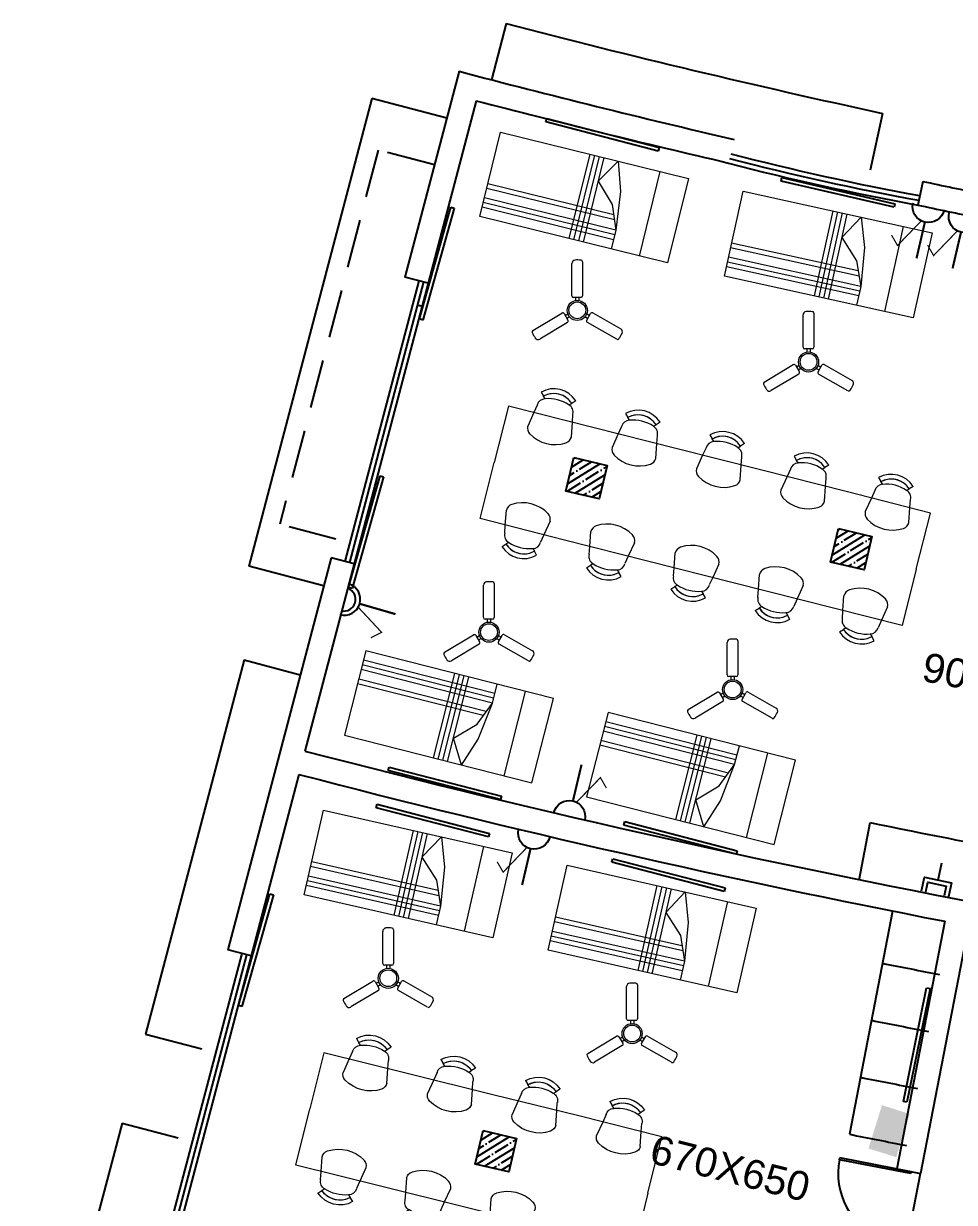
# Model space of a CAD drawing. Header units: inches. Extents: x -221585 to 401252, y -284294 to 332380.
# Drawn here: x 102302 to 103264, y 232609 to 233827 of the extents above; entities that cross this region are included whole.
import ezdxf
from ezdxf.enums import TextEntityAlignment as Align

# ---------------------------------------------------------------- set-up
doc = ezdxf.new("R2010")
doc.units = ezdxf.units.IN
doc.header["$MEASUREMENT"] = 0
doc.linetypes.add('HIDDEN', pattern=[0.375, 0.25, -0.125])
for name, color, linetype in [('A-TEXT', 3, 'Continuous'), ('A_dimension_100', 233, 'Continuous'), ('E-LIGHT', 7, 'Continuous'), ('Power', 7, 'Continuous'), ('UPS', 7, 'Continuous')]:
    doc.layers.add(name, color=color, linetype=linetype)
doc.layers.add('ceilingfan', color=1, linetype='Continuous', lineweight=15)
doc.layers.add('FURN', color=56, linetype='Continuous', lineweight=0)
doc.styles.get("Standard").update_dxf_attribs({"font": 'arial.ttf'})

# ---------------------------------------------------------------- blocks, each defined once
blk = doc.blocks.new('d2')
at = {"color": 1, "ltscale": 8}
for p, q in [((-332.772, -186.458, 9945.752), (-332.753, -186.454, 9945.752)), ((-332.628, -187.194, 9945.752), (-332.772, -186.458, 9945.752)), ((-332.609, -187.19, 9945.752), (-332.753, -186.454, 9945.752)), ((-332.753, -186.454, 9945.752), (-332.753, -186.454, 9945.732)), ((-332.753, -186.454, 9945.732), (-332.753, -186.454, 9945.732)), ((-334.226, -186.743, 9945.752), (-334.206, -186.739, 9945.752)), ((-334.082, -187.479, 9945.752), (-334.226, -186.743, 9945.752)), ((-334.062, -187.475, 9945.752), (-334.206, -186.739, 9945.752)), ((-332.628, -187.194, 9945.752), (-332.609, -187.19, 9945.752)), ((-334.063, -187.577, 9945.752), (-332.589, -187.288, 9945.752)), ((-334.082, -187.479, 9945.752), (-334.062, -187.475, 9945.752))]:
    blk.add_line(p, q, dxfattribs=at)
for centre, start, end in [((-332.628, -187.194, 9945.752), 101.092, 178.0402), ((-334.062, -187.475, 9945.752), 24.1438, 101.092)]:
    blk.add_arc(centre, 0.75, start, end, dxfattribs=at)
blk = doc.blocks.new('A$C25933C84')
at = {"color": 8, "linetype": 'Continuous'}
for p, q in [((0, 0.9), (2, 0.9)), ((0, 0), (0, 0.9)), ((0.3, 0.9), (0.3, 0)), ((0.6, 0.7), (0.6, 0.9)), ((2, 0.9), (2, 0)), ((0.65, 0.3), (0.6, 0.7)), ((0.7, 0.45), (0.6, 0.7)), ((0.9, 0.25), (0.7, 0.45)), ((0.75, 0), (0.65, 0.3)), ((0.75, 0), (0.9, 0.25)), ((2, 0), (0, 0))]:
    blk.add_line(p, q, dxfattribs=at)
at = {"color": 8}
for p, q in [((0.9, 0), (0.9, 0.9)), ((0.95, 0), (0.95, 0.9)), ((1, 0), (1, 0.9)), ((1.05, 0), (1.05, 0.9)), ((0.6, 0.8), (2, 0.8)), ((0.6, 0.75), (2, 0.75)), ((0.6, 0.7), (2, 0.7)), ((0.64, 0.6), (2, 0.6)), ((0.66, 0.55), (2, 0.55))]:
    blk.add_line(p, q, dxfattribs=at)
blk = doc.blocks.new('FREGTET')
at = {"layer": 'FURN', "color": 8}
for p, q in [((-154.66, 109.191, -2766.571), (-154.635, 109.149, -2766.571)), ((-154.66, 109.191, -2766.571), (-154.635, 109.149, -2766.571)), ((-154.698, 109.057, -2766.571), (-154.732, 108.979, -2766.571)), ((-154.698, 109.057, -2766.571), (-154.732, 108.979, -2766.571)), ((-154.617, 109.122, -2766.571), (-154.635, 109.149, -2766.571)), ((-154.617, 109.122, -2766.571), (-154.635, 109.149, -2766.571)), ((-154.369, 109.063, -2766.571), (-154.341, 109.079, -2766.571)), ((-154.369, 109.063, -2766.571), (-154.341, 109.079, -2766.571)), ((-154.3, 109.105, -2766.571), (-154.341, 109.079, -2766.571)), ((-154.3, 109.105, -2766.571), (-154.341, 109.079, -2766.571)), ((-154.994, 109.041, -2766.571), (-155.133, 108.458, -2766.571)), ((-154.118, 108.833, -2766.571), (-154.994, 109.041, -2766.571)), ((-154.732, 108.979, -2766.571), (-154.793, 108.838, -2766.571)), ((-154.331, 108.884, -2766.571), (-154.327, 108.968, -2766.571)), ((-154.331, 108.884, -2766.571), (-154.327, 108.968, -2766.571)), ((-153.784, 108.982, -2766.571), (-153.76, 108.941, -2766.571)), ((-153.784, 108.982, -2766.571), (-153.76, 108.941, -2766.571)), ((-153.742, 108.914, -2766.571), (-153.76, 108.941, -2766.571)), ((-153.742, 108.914, -2766.571), (-153.76, 108.941, -2766.571)), ((-154.34, 108.731, -2766.571), (-154.331, 108.884, -2766.571)), ((-153.243, 108.625, -2766.571), (-154.118, 108.833, -2766.571)), ((-153.822, 108.848, -2766.571), (-153.856, 108.771, -2766.571)), ((-153.822, 108.848, -2766.571), (-153.856, 108.771, -2766.571)), ((-153.493, 108.854, -2766.571), (-153.465, 108.871, -2766.571)), ((-153.493, 108.854, -2766.571), (-153.465, 108.871, -2766.571)), ((-153.425, 108.897, -2766.571), (-153.465, 108.871, -2766.571)), ((-153.425, 108.897, -2766.571), (-153.465, 108.871, -2766.571)), ((-153.856, 108.771, -2766.571), (-153.917, 108.63, -2766.571)), ((-153.456, 108.676, -2766.571), (-153.451, 108.76, -2766.571)), ((-153.456, 108.676, -2766.571), (-153.451, 108.76, -2766.571)), ((-152.908, 108.774, -2766.571), (-152.884, 108.732, -2766.571)), ((-152.908, 108.774, -2766.571), (-152.884, 108.732, -2766.571)), ((-152.866, 108.705, -2766.571), (-152.884, 108.732, -2766.571)), ((-152.866, 108.705, -2766.571), (-152.884, 108.732, -2766.571)), ((-152.549, 108.689, -2766.571), (-152.59, 108.663, -2766.571)), ((-152.549, 108.689, -2766.571), (-152.59, 108.663, -2766.571)), ((-153.464, 108.523, -2766.571), (-153.456, 108.676, -2766.571)), ((-152.367, 108.417, -2766.571), (-153.243, 108.625, -2766.571)), ((-152.946, 108.64, -2766.571), (-152.98, 108.563, -2766.571)), ((-152.946, 108.64, -2766.571), (-152.98, 108.563, -2766.571)), ((-152.618, 108.646, -2766.571), (-152.59, 108.663, -2766.571)), ((-152.618, 108.646, -2766.571), (-152.59, 108.663, -2766.571)), ((-152.033, 108.566, -2766.571), (-152.008, 108.524, -2766.571)), ((-152.033, 108.566, -2766.571), (-152.008, 108.524, -2766.571)), ((-155.271, 107.874, -2766.571), (-155.133, 108.458, -2766.571)), ((-152.98, 108.563, -2766.571), (-153.042, 108.422, -2766.571)), ((-152.589, 108.314, -2766.571), (-152.58, 108.468, -2766.571)), ((-152.58, 108.468, -2766.571), (-152.576, 108.552, -2766.571)), ((-152.58, 108.468, -2766.571), (-152.576, 108.552, -2766.571)), ((-151.991, 108.497, -2766.571), (-152.008, 108.524, -2766.571)), ((-151.991, 108.497, -2766.571), (-152.008, 108.524, -2766.571)), ((-151.742, 108.438, -2766.571), (-151.714, 108.454, -2766.571)), ((-151.742, 108.438, -2766.571), (-151.714, 108.454, -2766.571)), ((-151.674, 108.481, -2766.571), (-151.714, 108.454, -2766.571)), ((-151.674, 108.481, -2766.571), (-151.714, 108.454, -2766.571)), ((-151.491, 108.209, -2766.571), (-152.367, 108.417, -2766.571)), ((-152.105, 108.355, -2766.571), (-152.166, 108.214, -2766.571)), ((-152.071, 108.432, -2766.571), (-152.105, 108.355, -2766.571)), ((-152.071, 108.432, -2766.571), (-152.105, 108.354, -2766.571)), ((-151.705, 108.259, -2766.571), (-151.7, 108.344, -2766.571)), ((-151.705, 108.259, -2766.571), (-151.7, 108.344, -2766.571)), ((-151.713, 108.106, -2766.571), (-151.705, 108.259, -2766.571)), ((-151.63, 107.625, -2766.571), (-151.491, 108.209, -2766.571)), ((-155.009, 107.811, -2766.571), (-155.001, 107.965, -2766.571)), ((-154.396, 107.666, -2766.571), (-155.271, 107.874, -2766.571)), ((-154.547, 107.857, -2766.571), (-154.609, 107.716, -2766.571)), ((-155.014, 107.727, -2766.571), (-155.009, 107.812, -2766.571)), ((-155.014, 107.727, -2766.571), (-155.009, 107.811, -2766.571)), ((-154.609, 107.716, -2766.571), (-154.643, 107.639, -2766.571)), ((-154.609, 107.716, -2766.571), (-154.643, 107.639, -2766.571)), ((-154.133, 107.603, -2766.571), (-154.125, 107.756, -2766.571)), ((-155.04, 107.59, -2766.571), (-154.999, 107.617, -2766.571)), ((-155.04, 107.59, -2766.571), (-154.999, 107.617, -2766.571)), ((-154.971, 107.633, -2766.571), (-154.999, 107.617, -2766.571)), ((-154.971, 107.633, -2766.571), (-154.999, 107.617, -2766.571)), ((-153.52, 107.458, -2766.571), (-154.396, 107.666, -2766.571)), ((-154.138, 107.519, -2766.571), (-154.133, 107.603, -2766.571)), ((-154.138, 107.519, -2766.571), (-154.133, 107.603, -2766.571)), ((-153.672, 107.649, -2766.571), (-153.733, 107.508, -2766.571)), ((-151.63, 107.625, -2766.571), (-151.769, 107.041, -2766.571)), ((-154.723, 107.574, -2766.571), (-154.705, 107.547, -2766.571)), ((-154.723, 107.574, -2766.571), (-154.705, 107.547, -2766.571)), ((-154.681, 107.505, -2766.571), (-154.705, 107.547, -2766.571)), ((-154.681, 107.505, -2766.571), (-154.705, 107.547, -2766.571)), ((-153.733, 107.508, -2766.571), (-153.767, 107.431, -2766.571)), ((-153.733, 107.508, -2766.571), (-153.767, 107.431, -2766.571)), ((-153.258, 107.395, -2766.571), (-153.249, 107.548, -2766.571)), ((-154.164, 107.382, -2766.571), (-154.124, 107.408, -2766.571)), ((-154.164, 107.382, -2766.571), (-154.124, 107.408, -2766.571)), ((-154.096, 107.425, -2766.571), (-154.124, 107.408, -2766.571)), ((-154.096, 107.425, -2766.571), (-154.124, 107.408, -2766.571)), ((-153.847, 107.366, -2766.571), (-153.83, 107.338, -2766.571)), ((-153.847, 107.366, -2766.571), (-153.83, 107.338, -2766.571)), ((-152.645, 107.249, -2766.571), (-153.52, 107.458, -2766.571)), ((-153.262, 107.311, -2766.571), (-153.258, 107.395, -2766.571)), ((-153.262, 107.311, -2766.571), (-153.258, 107.395, -2766.571)), ((-152.796, 107.441, -2766.571), (-152.858, 107.3, -2766.571)), ((-153.805, 107.297, -2766.571), (-153.83, 107.338, -2766.571)), ((-153.805, 107.297, -2766.571), (-153.83, 107.338, -2766.571)), ((-152.858, 107.3, -2766.571), (-152.892, 107.223, -2766.571)), ((-152.858, 107.3, -2766.571), (-152.892, 107.223, -2766.571)), ((-151.769, 107.041, -2766.571), (-152.645, 107.249, -2766.571)), ((-152.382, 107.187, -2766.571), (-152.374, 107.34, -2766.571)), ((-151.921, 107.233, -2766.571), (-151.982, 107.092, -2766.571)), ((-153.289, 107.174, -2766.571), (-153.248, 107.2, -2766.571)), ((-153.289, 107.174, -2766.571), (-153.248, 107.2, -2766.571)), ((-153.22, 107.216, -2766.571), (-153.248, 107.2, -2766.571)), ((-153.22, 107.216, -2766.571), (-153.248, 107.2, -2766.571)), ((-152.972, 107.157, -2766.571), (-152.954, 107.13, -2766.571)), ((-152.972, 107.157, -2766.571), (-152.954, 107.13, -2766.571)), ((-152.93, 107.089, -2766.571), (-152.954, 107.13, -2766.571)), ((-152.93, 107.089, -2766.571), (-152.954, 107.13, -2766.571)), ((-152.387, 107.103, -2766.571), (-152.382, 107.187, -2766.571)), ((-152.387, 107.103, -2766.571), (-152.382, 107.187, -2766.571)), ((-152.413, 106.966, -2766.571), (-152.373, 106.992, -2766.571)), ((-152.413, 106.966, -2766.571), (-152.373, 106.992, -2766.571)), ((-152.345, 107.008, -2766.571), (-152.373, 106.992, -2766.571)), ((-152.345, 107.008, -2766.571), (-152.373, 106.992, -2766.571)), ((-151.982, 107.092, -2766.571), (-152.016, 107.014, -2766.571)), ((-151.982, 107.092, -2766.571), (-152.016, 107.014, -2766.571)), ((-152.096, 106.949, -2766.571), (-152.078, 106.922, -2766.571)), ((-152.096, 106.949, -2766.571), (-152.078, 106.922, -2766.571)), ((-152.054, 106.88, -2766.571), (-152.078, 106.922, -2766.571)), ((-152.054, 106.88, -2766.571), (-152.078, 106.922, -2766.571))]:
    blk.add_line(p, q, dxfattribs=at)
for centre, radius, start, end in [((-154.525, 108.959, -2766.571), 0.268, 33.0269, 120.2325), ((-154.525, 108.959, -2766.571), 0.268, 33.0269, 120.2325), ((-154.525, 108.959, -2766.571), 0.219, 33.0269, 120.2325), ((-154.525, 108.959, -2766.571), 0.219, 46.2775, 120.2325), ((-154.615, 109.037, -2766.571), 0.0847, 91.5148, 166.6297), ((-154.615, 109.037, -2766.571), 0.0847, 91.5148, 166.6297), ((-154.576, 108.746, -2766.571), 0.378, 56.8909, 96.3685), ((-154.576, 108.746, -2766.571), 0.378, 56.8909, 96.3685), ((-154.409, 108.988, -2766.571), 0.0847, 346.6297, 61.7447), ((-154.409, 108.988, -2766.571), 0.0847, 346.6297, 61.7447), ((-153.649, 108.751, -2766.571), 0.268, 33.0269, 120.2325), ((-153.649, 108.751, -2766.571), 0.268, 33.0269, 120.2325), ((-153.649, 108.751, -2766.571), 0.219, 33.0269, 120.2325), ((-153.649, 108.751, -2766.571), 0.219, 46.2775, 120.2325), ((-154.711, 108.819, -2766.571), 0.0847, 166.6297, 224.3988), ((-154.711, 108.819, -2766.571), 0.0847, 166.6297, 224.3988), ((-153.74, 108.829, -2766.571), 0.0847, 91.5148, 166.6297), ((-153.74, 108.829, -2766.571), 0.0847, 91.5148, 166.6297), ((-153.7, 108.538, -2766.571), 0.378, 56.8909, 96.3685), ((-153.7, 108.538, -2766.571), 0.378, 56.8909, 96.3685), ((-153.534, 108.78, -2766.571), 0.0847, 346.6297, 61.7447), ((-153.534, 108.78, -2766.571), 0.0847, 346.6297, 61.7447), ((-152.774, 108.543, -2766.571), 0.268, 33.0269, 120.2325), ((-152.774, 108.543, -2766.571), 0.268, 33.0269, 120.2325), ((-154.512, 109.013, -2766.571), 0.363, 224.3988, 288.8607), ((-154.512, 109.013, -2766.571), 0.363, 224.3988, 288.8607), ((-154.422, 108.75, -2766.571), 0.0847, 288.8607, 346.6297), ((-154.422, 108.75, -2766.571), 0.0847, 288.8607, 346.6297), ((-152.864, 108.621, -2766.571), 0.0847, 91.5148, 166.6297), ((-152.864, 108.621, -2766.571), 0.0847, 91.5148, 166.6297), ((-152.774, 108.543, -2766.571), 0.219, 33.0269, 120.2325), ((-152.774, 108.543, -2766.571), 0.219, 46.2775, 120.2325), ((-152.824, 108.33, -2766.571), 0.378, 56.8909, 96.3685), ((-152.824, 108.33, -2766.571), 0.378, 56.8909, 96.3685), ((-153.835, 108.611, -2766.571), 0.0847, 166.6297, 224.3988), ((-153.835, 108.611, -2766.571), 0.0847, 166.6297, 224.3988), ((-152.658, 108.572, -2766.571), 0.0847, 346.6297, 61.7447), ((-152.658, 108.572, -2766.571), 0.0847, 346.6297, 61.7447), ((-151.898, 108.335, -2766.571), 0.268, 33.0269, 120.2325), ((-151.898, 108.335, -2766.571), 0.268, 33.0269, 120.2325), ((-153.636, 108.805, -2766.571), 0.363, 224.3988, 288.8607), ((-153.636, 108.805, -2766.571), 0.363, 224.3988, 288.8607), ((-153.547, 108.542, -2766.571), 0.0847, 288.8607, 346.6297), ((-153.547, 108.542, -2766.571), 0.0847, 288.8607, 346.6297), ((-151.988, 108.413, -2766.571), 0.0847, 91.5148, 166.6297), ((-151.988, 108.413, -2766.571), 0.0847, 91.5148, 166.6297), ((-151.898, 108.335, -2766.571), 0.219, 33.0269, 120.2325), ((-151.898, 108.335, -2766.571), 0.219, 46.2775, 120.2325), ((-151.949, 108.122, -2766.571), 0.378, 56.8909, 96.3685), ((-151.949, 108.122, -2766.571), 0.378, 56.8909, 96.3685), ((-152.959, 108.403, -2766.571), 0.0847, 166.6297, 224.3988), ((-152.959, 108.403, -2766.571), 0.0847, 166.6297, 224.3988), ((-152.761, 108.597, -2766.571), 0.363, 224.3988, 288.8607), ((-152.761, 108.597, -2766.571), 0.363, 224.3988, 288.8607), ((-151.782, 108.364, -2766.571), 0.0847, 346.6297, 61.7447), ((-151.782, 108.364, -2766.571), 0.0847, 346.6297, 61.7447), ((-152.671, 108.334, -2766.571), 0.0847, 288.8607, 346.6297), ((-152.671, 108.334, -2766.571), 0.0847, 288.8607, 346.6297), ((-152.084, 108.194, -2766.571), 0.0847, 166.6297, 224.3988), ((-152.084, 108.194, -2766.571), 0.0847, 166.6297, 224.3988), ((-151.885, 108.389, -2766.571), 0.363, 224.3988, 288.8607), ((-151.885, 108.389, -2766.571), 0.363, 224.3988, 288.8607), ((-151.795, 108.126, -2766.571), 0.0847, 288.8607, 346.6297), ((-151.795, 108.126, -2766.571), 0.0847, 288.8607, 346.6297), ((-154.918, 107.945, -2766.571), 0.0847, 108.8607, 166.6297), ((-154.918, 107.945, -2766.571), 0.0847, 108.8607, 166.6297), ((-154.828, 107.682, -2766.571), 0.363, 44.3988, 108.8607), ((-154.828, 107.682, -2766.571), 0.363, 44.3988, 108.8607), ((-154.63, 107.876, -2766.571), 0.0847, 346.6297, 44.3988), ((-154.63, 107.876, -2766.571), 0.0847, 346.6297, 44.3988), ((-153.953, 107.474, -2766.571), 0.363, 44.3988, 108.8607), ((-153.953, 107.474, -2766.571), 0.363, 44.3988, 108.8607), ((-154.931, 107.707, -2766.571), 0.0847, 166.6297, 241.7447), ((-154.931, 107.707, -2766.571), 0.0847, 166.6297, 241.7447), ((-154.043, 107.737, -2766.571), 0.0847, 108.8607, 166.6297), ((-154.043, 107.737, -2766.571), 0.0847, 108.8607, 166.6297), ((-153.754, 107.668, -2766.571), 0.0847, 346.6297, 44.3988), ((-153.754, 107.668, -2766.571), 0.0847, 346.6297, 44.3988), ((-154.816, 107.736, -2766.571), 0.268, 213.0269, 300.2325), ((-154.816, 107.736, -2766.571), 0.268, 213.0269, 300.2325), ((-154.816, 107.736, -2766.571), 0.219, 213.0269, 300.2325), ((-154.816, 107.736, -2766.571), 0.219, 213.0269, 286.9819), ((-154.765, 107.949, -2766.571), 0.378, 236.8909, 276.3685), ((-154.765, 107.949, -2766.571), 0.378, 236.8909, 276.3685), ((-154.725, 107.658, -2766.571), 0.0847, 271.5148, 346.6297), ((-154.725, 107.658, -2766.571), 0.0847, 271.5148, 346.6297), ((-153.167, 107.529, -2766.571), 0.0847, 108.8607, 166.6297), ((-153.167, 107.529, -2766.571), 0.0847, 108.8607, 166.6297), ((-153.077, 107.266, -2766.571), 0.363, 44.3988, 108.8607), ((-153.077, 107.266, -2766.571), 0.363, 44.3988, 108.8607), ((-154.056, 107.499, -2766.571), 0.0847, 166.6297, 241.7447), ((-154.056, 107.499, -2766.571), 0.0847, 166.6297, 241.7447), ((-152.879, 107.46, -2766.571), 0.0847, 346.6297, 44.3988), ((-152.879, 107.46, -2766.571), 0.0847, 346.6297, 44.3988), ((-153.94, 107.528, -2766.571), 0.268, 213.0269, 300.2325), ((-153.94, 107.528, -2766.571), 0.268, 213.0269, 300.2325), ((-153.94, 107.528, -2766.571), 0.219, 213.0269, 300.2325), ((-153.94, 107.528, -2766.571), 0.219, 213.0269, 286.9819), ((-153.889, 107.741, -2766.571), 0.378, 236.8909, 276.3685), ((-153.889, 107.741, -2766.571), 0.378, 236.8909, 276.3685), ((-153.85, 107.45, -2766.571), 0.0847, 271.5148, 346.6297), ((-153.85, 107.45, -2766.571), 0.0847, 271.5148, 346.6297), ((-152.291, 107.321, -2766.571), 0.0847, 108.8607, 166.6297), ((-152.291, 107.321, -2766.571), 0.0847, 108.8607, 166.6297), ((-152.202, 107.058, -2766.571), 0.363, 44.3988, 108.8607), ((-152.202, 107.058, -2766.571), 0.363, 44.3988, 108.8607), ((-153.18, 107.291, -2766.571), 0.0847, 166.6297, 241.7447), ((-153.18, 107.291, -2766.571), 0.0847, 166.6297, 241.7447), ((-152.003, 107.252, -2766.571), 0.0847, 346.6297, 44.3988), ((-152.003, 107.252, -2766.571), 0.0847, 346.6297, 44.3988), ((-153.064, 107.32, -2766.571), 0.268, 213.0269, 300.2325), ((-153.064, 107.32, -2766.571), 0.268, 213.0269, 300.2325), ((-153.064, 107.32, -2766.571), 0.219, 213.0269, 300.2325), ((-153.064, 107.32, -2766.571), 0.219, 213.0269, 286.9819), ((-153.014, 107.533, -2766.571), 0.378, 236.8909, 276.3685), ((-153.014, 107.533, -2766.571), 0.378, 236.8909, 276.3685), ((-152.974, 107.242, -2766.571), 0.0847, 271.5148, 346.6297), ((-152.974, 107.242, -2766.571), 0.0847, 271.5148, 346.6297), ((-152.304, 107.083, -2766.571), 0.0847, 166.6297, 241.7447), ((-152.304, 107.083, -2766.571), 0.0847, 166.6297, 241.7447), ((-152.189, 107.112, -2766.571), 0.219, 213.0269, 300.2325), ((-152.189, 107.112, -2766.571), 0.219, 213.0269, 286.9819), ((-152.138, 107.325, -2766.571), 0.378, 236.8909, 276.3685), ((-152.138, 107.325, -2766.571), 0.378, 236.8909, 276.3685), ((-152.098, 107.034, -2766.571), 0.0847, 271.5148, 346.6297), ((-152.098, 107.034, -2766.571), 0.0847, 271.5148, 346.6297), ((-152.189, 107.112, -2766.571), 0.268, 213.0269, 300.2325), ((-152.189, 107.112, -2766.571), 0.268, 213.0269, 300.2325)]:
    blk.add_arc(centre, radius, start, end, dxfattribs=at)
blk = doc.blocks.new('xfggsdr')
at = {"color": 8, "extrusion": (3.15e-14, 5.7e-15, -1), "xscale": 99.99999999999996, "yscale": 99.99999999999996, "zscale": -100, "rotation": 275.7220156941657}
blk.add_blockref('FREGTET', (-154932.6, -31689.1, -276657.1), dxfattribs=at)
at = {"layer": 'FURN', "color": 8, "extrusion": (-1.83e-14, -1.1e-15, -1), "xscale": -99.99999999999996, "yscale": 99.99999999999996, "zscale": -99.99999999999996, "rotation": 261.1379053757277}
for p in [(-146010.8, -15268.6, 0), (-146050.6, -15524, 0)]:
    blk.add_blockref('A$C25933C84', p, dxfattribs=at)
at = {"layer": 'FURN', "color": 8, "extrusion": (1.79e-14, 3.8e-15, -1), "xscale": 99.99999999999994, "yscale": 99.99999999999994, "zscale": -100, "rotation": 83.41111061605987}
for p in [(-145396, -15364.4, 0), (-145425.7, -15621.1, 0)]:
    blk.add_blockref('A$C25933C84', p, dxfattribs=at)
blk = doc.blocks.new('Fan')
at = {"color": 6}
for p, q in [((-5.8, 15.7), (-5.8, 48.4)), ((5.2, 50.1), (5.2, 15.7)), ((3.5, 14), (-4.1, 14)), ((-1.9, 14), (-1.9, 10.8)), ((1.5, 14), (1.5, 10.8)), ((-45.2, -19.5), (-15.9, -1.9)), ((-10.2, -11.4), (-38.2, -28.2)), ((-13.6, -2.5), (-9.7, -9)), ((-12.6, -4.2), (-9.9, -2.6)), ((-10.8, -7.1), (-8.1, -5.5)), ((10.3, -7.3), (7.6, -5.8)), ((12, -4.4), (9.3, -2.8)), ((9.4, -9.1), (13.2, -2.4)), ((39.7, -28.3), (10, -11.4)), ((15.5, -1.8), (43.8, -18))]:
    blk.add_line(p, q, dxfattribs=at)
for centre, radius in [((-0.2, 0.8), 10.2), ((-0.2, 0.9), 8.5)]:
    blk.add_circle(centre, radius, dxfattribs=at)
for centre, radius, start, end in [((-2.4, 48.4), 3.4, 92.735, 180), ((-0.2, 0.9), 51, 85.7207, 92.735), ((3.5, 50.1), 1.7, 0, 85.7207), ((-4.1, 15.7), 1.7, 180, 270), ((3.5, 15.7), 1.7, 270, 0), ((-15, -3.4), 1.7, 30.9808, 120.9808), ((-11.1, -9.9), 1.7, 300.9808, 30.9808), ((10.8, -9.9), 1.7, 150.2708, 240.2708), ((14.6, -3.3), 1.7, 60.2708, 150.2708), ((-44.4, -21), 1.7, 120.9808, 206.3239), ((-0.2, 0.9), 51, 206.3239, 213.3255), ((-0.2, 0.9), 51, 325.7165, 332.7215), ((42.1, -20.9), 3.4, 332.7215, 60.2708), ((-40, -25.3), 3.4, 213.3255, 300.9808), ((40.6, -26.9), 1.7, 240.2708, 325.7165)]:
    blk.add_arc(centre, radius, start, end, dxfattribs=at)
blk = doc.blocks.new('light')
at = {"color": 5}
for p, q in [((112625.2, 38871.2), (112742.5, 38895.9)), ((112742.5, 38895.9), (112743.3, 38892.3)), ((112743.3, 38892.3), (112625.9, 38867.6)), ((112625.9, 38867.6), (112625.2, 38871.2))]:
    blk.add_line(p, q, dxfattribs=at)
blk = doc.blocks.new('ups 6A')
at = {"layer": 'E-LIGHT', "color": 4}
for points, const_width in [([(5905666.9, -1658491.3), (5905670.4, -1658287.3)], 11.7), ([(5905691.6, -1658286), (5905784.8, -1658448.2), (5905830.5, -1658400.8)], 6.64)]:
    blk.add_lwpolyline(points, dxfattribs=dict(at, const_width=const_width))
blk.add_arc((5905671.9, -1658199.8), 87.4, 179.01016, 359.01016, dxfattribs=at)
blk = doc.blocks.new('16A')
at = {"layer": 'E-LIGHT', "color": 1}
for points, const_width in [([(5916857.4, -1642748), (5916860.9, -1642952)], 11.7), ([(5916882, -1642953.3), (5916975.2, -1642791.1), (5917021, -1642838.5)], 6.64)]:
    blk.add_lwpolyline(points, dxfattribs=dict(at, const_width=const_width))
for centre, radius, start, end in [((5916862.4, -1643039.4), 87.4, 0.98984, 180.98984), ((5916863.3, -1643042.7), 64.6, 4.27254, 175.75788)]:
    blk.add_arc(centre, radius, start, end, dxfattribs=at)

msp = doc.modelspace()

# ---------------------------------------------------------------- hatches: boundary and pattern name
at = {"ltscale": 10}
h = msp.add_hatch(dxfattribs=at)
h.set_pattern_fill('ANSI35', color=1, scale=50, angle=-13.2251)
h.set_pattern_definition([(31.774949, (-89833.681, 91625.806), (-6.5823019, 10.6265376), []), (31.774949, (-89825.076, 91623.784), (-6.5823019, 10.6265376), [15.625, -3.125, 0, -3.125])])
h.paths.add_polyline_path([(102897, 233335.7), (102905.1, 233370.3), (102870.6, 233378.4), (102862.4, 233343.8)])
h = msp.add_hatch(dxfattribs=at)
h.set_pattern_fill('ANSI35', color=1, scale=50, angle=-13.2251)
h.set_pattern_definition([(31.774949, (-89559.882, 91552.376), (-6.5823019, 10.6265376), []), (31.774949, (-89551.277, 91550.354), (-6.5823019, 10.6265376), [15.625, -3.125, 0, -3.125])])
h.paths.add_polyline_path([(103170.8, 233262.3), (103178.9, 233296.9), (103144.4, 233305), (103136.2, 233270.4)])
h = msp.add_hatch(dxfattribs=at)
h.set_pattern_fill('ANSI35', color=1, scale=50, angle=-13.2251)
h.set_pattern_definition([(31.774949, (-89927.323, 90930.208), (-6.5823019, 10.6265376), []), (31.774949, (-89918.719, 90928.186), (-6.5823019, 10.6265376), [15.625, -3.125, 0, -3.125])])
h.paths.add_polyline_path([(102803.4, 232640.1), (102811.5, 232674.7), (102776.9, 232682.8), (102768.8, 232648.2)])

# ---------------------------------------------------------------- linework, layer by layer
at = {"color": 20, "ltscale": 10}
for p, q in [((102800.6, 233827, -0.4), (102785.6, 233768.9, 0)), ((102662, 233749.7, 0.4), (102534.6, 233266.2, 0.4)), ((102739.4, 233729.3, 0), (102662, 233749.7, 0.4)), ((103189.8, 233734.2, -0.4), (103177, 233675.5, 0)), ((102612, 233245.8, 0), (102534.6, 233266.2, 0.4)), ((102529.8, 233169.2, 0.4), (102427.9, 232782.4, 0.4)), ((102529.8, 233169.2, 0.4), (102587.8, 233154, 0.4)), ((102427.9, 232782.4, 0.4), (102486, 232767.2, 0.4)), ((102403.7, 232690.6, 0.4), (102301.9, 232303.8, 0.4)), ((102403.7, 232690.6, 0.4), (102461.8, 232675.3, 0.4))]:
    msp.add_line(p, q, dxfattribs=at)
at = {"color": 4, "ltscale": 8}
for p, q in [((102752.1, 233777.7, 0.4), (102696.1, 233564.9, 0.4)), ((102769.8, 233747.2, 0), (102720.1, 233558.6, 0.4)), ((102619.7, 233274.8, 0.4), (102512.9, 232869.6, 0.4)), ((102643.7, 233268.5, 0.4), (102592.8, 233075.1, 0.4)), ((102586.5, 233050.9, 1), (102537.1, 232863.3, 0.4))]:
    msp.add_line(p, q, dxfattribs=at)
at = {"color": 20, "linetype": 'HIDDEN', "ltscale": 200}
for p, q in [((102668.6, 233696.2, 0.3), (102566.7, 233309.4, 0.3)), ((102726.6, 233681, 0), (102668.6, 233696.2, 0.3)), ((102624.7, 233294.1, 0), (102566.7, 233309.4, 0.3))]:
    msp.add_line(p, q, dxfattribs=at)
at = {"color": 4, "ltscale": 10}
for p, q in [((103231.4, 233663.9, 0), (103226.3, 233639.4, 0)), ((102720.1, 233558.6, 0.4), (102696.1, 233564.9, 0.4)), ((102643.7, 233268.5, 0.4), (102619.7, 233274.8, 0.4)), ((103254.3, 232899.1, 0), (103204.7, 232643.1, 0)), ((103278.8, 232894.3, 0), (103229.2, 232638.3, 0)), ((102537.1, 232863.3, 0.4), (102512.9, 232869.6, 0.4)), ((103150.7, 232653.7, 0), (103150.7, 232653.5, 0)), ((103204.7, 232643.1, 0), (103229.2, 232638.3, 0))]:
    msp.add_line(p, q, dxfattribs=at)
at = {"color": 1, "ltscale": 8}
for p, q in [((102710.4, 233561.1, 0.4), (102634, 233271, 0.4)), ((102715.3, 233559.9, 0.4), (102638.9, 233269.8, 0.4)), ((102720.1, 233558.6, 0.4), (102643.7, 233268.5, 0.4)), ((102527.4, 232865.8, 0.4), (102451, 232575.7, 0.4)), ((102532.3, 232864.5, 0.4), (102455.9, 232574.4, 0.4)), ((102537.1, 232863.3, 0.4), (102460.7, 232573.2, 0.4))]:
    msp.add_line(p, q, dxfattribs=at)
at = {"color": 5}
msp.add_line((102714, 233534.7, 0.4), (102710.5, 233535.7, 0.4), dxfattribs=at)
at = {"color": 8, "ltscale": 10}
for p, q in [((103165.7, 232941.5, 0), (103177.2, 233001.1, 0)), ((103200.3, 232909.7, 0), (103155.6, 232679, 0))]:
    msp.add_line(p, q, dxfattribs=at)
at = {"color": 1, "ltscale": 10, "elevation": 0.4}
for points in [[(102870.6, 233378.4), (102905.1, 233370.3), (102897, 233335.7), (102862.4, 233343.8)], [(103144.4, 233305), (103178.9, 233296.9), (103170.8, 233262.3), (103136.2, 233270.4)], [(102776.9, 232682.8), (102811.5, 232674.7), (102803.4, 232640.1), (102768.8, 232648.2)]]:
    msp.add_lwpolyline(points, close=True, dxfattribs=at)
at = {"color": 20, "ltscale": 10}
msp.add_arc((105321.4, 243533.5, -0.4), 10028.5, 255.44206, 257.72798, dxfattribs=at)
at = {"color": 4, "ltscale": 10}
for centre, radius, start, end in [((105321.4, 243533.5, 0), 10088.5, 255.2456, 256.9098), ((105336.8, 243597.7, 0), 10179.5, 255.39391, 256.9065), ((105321.4, 243533.5, 0), 10088.5, 258.04397, 258.40372), ((105321.4, 243533.5, 0), 10113.5, 258.04396, 258.40373), ((105323.1, 243541.7, 0.8), 10816.9, 255.37976, 259.4231), ((105310.7, 243489.5, -1), 10788.2, 255.37402, 259.01164)]:
    msp.add_arc(centre, radius, start, end, dxfattribs=at)
at = {"color": 1, "ltscale": 8}
for radius in [2665.5, 2660.5, 2670.5]:
    msp.add_arc((103705.8, 236266.5, 0), radius, 255.3517, 259.6587, dxfattribs=at)
at = {"color": 8, "ltscale": 10}
for radius, start, end in [(10748.5, 258.49285, 259.13253), (10888.5, 258.71098, 259.0267), (10948.5, 258.71271, 259.0267), (11008.5, 258.71442, 259.0267), (11068.5, 258.71611, 259.0267)]:
    msp.add_arc((105321.4, 243533.5, 0), radius, start, end, dxfattribs=at)
at = {"color": 3, "ltscale": 10}
msp.add_solid([(103175.3, 232664.3, 0.4), (103189.3, 232709, 0.4), (103204, 232655.3, 0.4), (103218, 232700, 0.4)], dxfattribs=at)
at = {"layer": 'A_dimension_100', "color": 3, "ltscale": 0.05, "elevation": 0.4}
for points in [[(103247.3, 232941.7), (103251.2, 232959.4)], [(103230.1, 232930.6), (103233.2, 232944.8), (103261, 232938.7), (103257.9, 232924.5)], [(103234.5, 232929.6), (103236.7, 232939.4), (103255.7, 232935.3), (103253.6, 232925.5)]]:
    msp.add_lwpolyline(points, dxfattribs=at)
at = {"layer": 'FURN'}
for p, q in [((102836.9, 233446, 0.4), (102839.2, 233441.8, 0.4)), ((102836.9, 233446, 0.4), (102839.2, 233441.8, 0.4)), ((102832.9, 233432.7, 0.4), (102829.4, 233425, 0.4)), ((102832.9, 233432.7, 0.4), (102829.4, 233425, 0.4)), ((102841, 233439.1, 0.4), (102839.2, 233441.8, 0.4)), ((102841, 233439.1, 0.4), (102839.2, 233441.8, 0.4)), ((102865.7, 233432.8, 0.4), (102868.6, 233434.4, 0.4)), ((102865.7, 233432.8, 0.4), (102868.6, 233434.4, 0.4)), ((102872.7, 233437, 0.4), (102868.6, 233434.4, 0.4)), ((102872.7, 233437, 0.4), (102868.6, 233434.4, 0.4)), ((102803.2, 233431.6, 0.4), (102788.5, 233373.4, 0.4)), ((102890.5, 233409.5, 0.4), (102803.2, 233431.6, 0.4)), ((102829.4, 233425, 0.4), (102823, 233411, 0.4)), ((102869.2, 233414.9, 0.4), (102869.8, 233423.3, 0.4)), ((102869.2, 233414.9, 0.4), (102869.8, 233423.3, 0.4)), ((102924.1, 233423.9, 0.4), (102926.5, 233419.7, 0.4)), ((102924.1, 233423.9, 0.4), (102926.5, 233419.7, 0.4)), ((102928.2, 233417, 0.4), (102926.5, 233419.7, 0.4)), ((102928.2, 233417, 0.4), (102926.5, 233419.7, 0.4)), ((102868.2, 233399.6, 0.4), (102869.2, 233414.9, 0.4)), ((102977.7, 233387.4, 0.4), (102890.5, 233409.5, 0.4)), ((102920.1, 233410.6, 0.4), (102916.6, 233402.9, 0.4)), ((102920.1, 233410.6, 0.4), (102916.6, 233402.9, 0.4)), ((102953, 233410.7, 0.4), (102955.8, 233412.3, 0.4)), ((102953, 233410.7, 0.4), (102955.8, 233412.3, 0.4)), ((102959.9, 233414.9, 0.4), (102955.8, 233412.3, 0.4)), ((102959.9, 233414.9, 0.4), (102955.8, 233412.3, 0.4)), ((102916.6, 233402.9, 0.4), (102910.3, 233388.9, 0.4)), ((102956.5, 233392.8, 0.4), (102957.1, 233401.2, 0.4)), ((102956.5, 233392.8, 0.4), (102957.1, 233401.2, 0.4)), ((103011.4, 233401.9, 0.4), (103013.7, 233397.6, 0.4)), ((103011.4, 233401.9, 0.4), (103013.7, 233397.6, 0.4)), ((103015.5, 233394.9, 0.4), (103013.7, 233397.6, 0.4)), ((103015.5, 233394.9, 0.4), (103013.7, 233397.6, 0.4)), ((102955.4, 233377.5, 0.4), (102956.5, 233392.8, 0.4)), ((103065, 233365.3, 0.4), (102977.7, 233387.4, 0.4)), ((103007.4, 233388.5, 0.4), (103003.8, 233380.8, 0.4)), ((103007.4, 233388.5, 0.4), (103003.9, 233380.8, 0.4)), ((103040.2, 233388.6, 0.4), (103043.1, 233390.2, 0.4)), ((103040.2, 233388.6, 0.4), (103043.1, 233390.2, 0.4)), ((103047.1, 233392.8, 0.4), (103043.1, 233390.2, 0.4)), ((103047.1, 233392.8, 0.4), (103043.1, 233390.2, 0.4)), ((102773.8, 233315.3, 0.4), (102788.5, 233373.4, 0.4)), ((103003.9, 233380.8, 0.4), (102997.5, 233366.8, 0.4)), ((103043.7, 233370.7, 0.4), (103044.3, 233379.2, 0.4)), ((103043.7, 233370.7, 0.4), (103044.3, 233379.2, 0.4)), ((103098.6, 233379.8, 0.4), (103101, 233375.5, 0.4)), ((103098.6, 233379.8, 0.4), (103101, 233375.5, 0.4)), ((103102.7, 233372.8, 0.4), (103101, 233375.5, 0.4)), ((103102.7, 233372.8, 0.4), (103101, 233375.5, 0.4)), ((103042.7, 233355.4, 0.4), (103043.7, 233370.7, 0.4)), ((103152.2, 233343.2, 0.4), (103065, 233365.3, 0.4)), ((103091.1, 233358.7, 0.4), (103084.8, 233344.8, 0.4)), ((103094.6, 233366.4, 0.4), (103091.1, 233358.7, 0.4)), ((103094.6, 233366.4, 0.4), (103091.1, 233358.7, 0.4)), ((103127.5, 233366.5, 0.4), (103130.3, 233368.1, 0.4)), ((103127.5, 233366.5, 0.4), (103130.3, 233368.1, 0.4)), ((103134.4, 233370.7, 0.4), (103130.3, 233368.1, 0.4)), ((103134.4, 233370.7, 0.4), (103130.3, 233368.1, 0.4)), ((103129.9, 233333.3, 0.4), (103131, 233348.6, 0.4)), ((103131, 233348.6, 0.4), (103131.6, 233357.1, 0.4)), ((103131, 233348.6, 0.4), (103131.6, 233357.1, 0.4)), ((103131, 233348.6, 0.4), (103131.6, 233357.1, 0.4)), ((103131, 233348.6, 0.4), (103131.6, 233357.1, 0.4)), ((103185.8, 233357.7, 0.4), (103188.2, 233353.5, 0.4)), ((103185.8, 233357.7, 0.4), (103188.2, 233353.5, 0.4)), ((103190, 233350.7, 0.4), (103188.2, 233353.5, 0.4)), ((103190, 233350.7, 0.4), (103188.2, 233353.5, 0.4)), ((103221.6, 233348.6, 0.4), (103217.5, 233346, 0.4)), ((103221.6, 233348.6, 0.4), (103217.5, 233346, 0.4)), ((103239.5, 233321.1, 0.4), (103152.2, 233343.2, 0.4)), ((103178.3, 233336.6, 0.4), (103172, 233322.7, 0.4)), ((103181.9, 233344.3, 0.4), (103178.3, 233336.6, 0.4)), ((103181.9, 233344.3, 0.4), (103178.3, 233336.6, 0.4)), ((103214.7, 233344.5, 0.4), (103217.5, 233346, 0.4)), ((103214.7, 233344.5, 0.4), (103217.5, 233346, 0.4)), ((103218.2, 233326.5, 0.4), (103218.8, 233335, 0.4)), ((103218.2, 233326.5, 0.4), (103218.8, 233335, 0.4)), ((102799.9, 233308.7, 0.4), (102801, 233324, 0.4)), ((103217.2, 233311.2, 0.4), (103218.2, 233326.5, 0.4)), ((102861, 233293.2, 0.4), (102773.8, 233315.3, 0.4)), ((102846.1, 233312.5, 0.4), (102839.8, 233298.6, 0.4)), ((103224.7, 233263, 0.4), (103239.5, 233321.1, 0.4)), ((102799.3, 233300.2, 0.4), (102799.9, 233308.7, 0.4)), ((102799.3, 233300.2, 0.4), (102799.9, 233308.7, 0.4)), ((102839.8, 233298.6, 0.4), (102836.3, 233290.8, 0.4)), ((102839.8, 233298.6, 0.4), (102836.3, 233290.8, 0.4)), ((102887.2, 233286.6, 0.4), (102888.2, 233301.9, 0.4)), ((102796.5, 233286.6, 0.4), (102800.6, 233289.1, 0.4)), ((102796.5, 233286.6, 0.4), (102800.6, 233289.1, 0.4)), ((102803.4, 233290.7, 0.4), (102800.6, 233289.1, 0.4)), ((102803.4, 233290.7, 0.4), (102800.6, 233289.1, 0.4)), ((102948.3, 233271.1, 0.4), (102861, 233293.2, 0.4)), ((102886.6, 233278.1, 0.4), (102887.2, 233286.6, 0.4)), ((102886.6, 233278.1, 0.4), (102887.2, 233286.6, 0.4)), ((102933.4, 233290.4, 0.4), (102927, 233276.5, 0.4)), ((102828.2, 233284.5, 0.4), (102829.9, 233281.7, 0.4)), ((102828.2, 233284.5, 0.4), (102829.9, 233281.7, 0.4)), ((102832.3, 233277.5, 0.4), (102829.9, 233281.7, 0.4)), ((102832.3, 233277.5, 0.4), (102829.9, 233281.7, 0.4)), ((102927, 233276.5, 0.4), (102923.5, 233268.8, 0.4)), ((102927, 233276.5, 0.4), (102923.5, 233268.8, 0.4)), ((102974.4, 233264.5, 0.4), (102975.5, 233279.8, 0.4)), ((102883.7, 233264.5, 0.4), (102887.8, 233267.1, 0.4)), ((102883.7, 233264.5, 0.4), (102887.8, 233267.1, 0.4)), ((102890.7, 233268.6, 0.4), (102887.8, 233267.1, 0.4)), ((102890.7, 233268.6, 0.4), (102887.8, 233267.1, 0.4)), ((102915.4, 233262.4, 0.4), (102917.2, 233259.6, 0.4)), ((102915.4, 233262.4, 0.4), (102917.2, 233259.6, 0.4)), ((103035.5, 233249, 0.4), (102948.3, 233271.1, 0.4)), ((102973.8, 233256, 0.4), (102974.4, 233264.5, 0.4)), ((102973.8, 233256, 0.4), (102974.4, 233264.5, 0.4)), ((103020.6, 233268.3, 0.4), (103014.3, 233254.4, 0.4)), ((103224.7, 233263, 0.4), (103210, 233204.8, 0.4)), ((102919.5, 233255.4, 0.4), (102917.2, 233259.6, 0.4)), ((102919.5, 233255.4, 0.4), (102917.2, 233259.6, 0.4)), ((103014.3, 233254.4, 0.4), (103010.8, 233246.7, 0.4)), ((103014.3, 233254.4, 0.4), (103010.8, 233246.7, 0.4)), ((103210, 233204.8, 0.4), (103035.5, 233249, 0.4)), ((103061.6, 233242.4, 0.4), (103062.7, 233257.7, 0.4)), ((102971, 233242.4, 0.4), (102975.1, 233245, 0.4)), ((102971, 233242.4, 0.4), (102975.1, 233245, 0.4)), ((102977.9, 233246.5, 0.4), (102975.1, 233245, 0.4)), ((102977.9, 233246.5, 0.4), (102975.1, 233245, 0.4)), ((103002.7, 233240.3, 0.4), (103004.4, 233237.5, 0.4)), ((103002.7, 233240.3, 0.4), (103004.4, 233237.5, 0.4)), ((103006.8, 233233.3, 0.4), (103004.4, 233237.5, 0.4)), ((103006.8, 233233.3, 0.4), (103004.4, 233237.5, 0.4)), ((103061.1, 233233.9, 0.4), (103061.6, 233242.4, 0.4)), ((103061.1, 233233.9, 0.4), (103061.6, 233242.4, 0.4)), ((103107.9, 233246.2, 0.4), (103101.5, 233232.3, 0.4)), ((103101.5, 233232.3, 0.4), (103098, 233224.6, 0.4)), ((103101.5, 233232.3, 0.4), (103098, 233224.6, 0.4)), ((103148.9, 233220.3, 0.4), (103150, 233235.6, 0.4)), ((103058.2, 233220.3, 0.4), (103062.3, 233222.9, 0.4)), ((103058.2, 233220.3, 0.4), (103062.3, 233222.9, 0.4)), ((103065.2, 233224.5, 0.4), (103062.3, 233222.9, 0.4)), ((103065.2, 233224.5, 0.4), (103062.3, 233222.9, 0.4)), ((103089.9, 233218.2, 0.4), (103091.6, 233215.5, 0.4)), ((103089.9, 233218.2, 0.4), (103091.6, 233215.5, 0.4)), ((103094, 233211.2, 0.4), (103091.6, 233215.5, 0.4)), ((103094, 233211.2, 0.4), (103091.6, 233215.5, 0.4)), ((103148.3, 233211.8, 0.4), (103148.9, 233220.3, 0.4)), ((103148.3, 233211.8, 0.4), (103148.9, 233220.3, 0.4)), ((103195.1, 233224.2, 0.4), (103188.8, 233210.2, 0.4)), ((103145.5, 233198.2, 0.4), (103149.6, 233200.8, 0.4)), ((103145.5, 233198.2, 0.4), (103149.6, 233200.8, 0.4)), ((103152.4, 233202.4, 0.4), (103149.6, 233200.8, 0.4)), ((103152.4, 233202.4, 0.4), (103149.6, 233200.8, 0.4)), ((103188.8, 233210.2, 0.4), (103185.3, 233202.5, 0.4)), ((103188.8, 233210.2, 0.4), (103185.3, 233202.5, 0.4)), ((103177.1, 233196.1, 0.4), (103178.9, 233193.4, 0.4)), ((103177.1, 233196.1, 0.4), (103178.9, 233193.4, 0.4)), ((103181.3, 233189.1, 0.4), (103178.9, 233193.4, 0.4)), ((103181.3, 233189.1, 0.4), (103178.9, 233193.4, 0.4))]:
    msp.add_line(p, q, dxfattribs=at)
for centre, radius, start, end in [((102850, 233422.7, 0.4), 26.8, 32.1889, 119.3946), ((102850, 233422.7, 0.4), 26.8, 32.1889, 119.3946), ((102850, 233422.7, 0.4), 21.9, 32.1889, 119.3946), ((102850, 233422.7, 0.4), 21.9, 45.4396, 119.3946), ((102841.1, 233430.6, 0.4), 8.47, 90.6768, 165.7918), ((102841.1, 233430.6, 0.4), 8.47, 90.6768, 165.7918), ((102844.6, 233401.5, 0.4), 37.8, 56.053, 95.5305), ((102844.6, 233401.5, 0.4), 37.8, 56.053, 95.5305), ((102861.6, 233425.4, 0.4), 8.47, 345.7918, 60.9067), ((102861.6, 233425.4, 0.4), 8.47, 345.7918, 60.9067), ((102937.2, 233400.6, 0.4), 26.8, 32.1889, 119.3946), ((102937.2, 233400.6, 0.4), 26.8, 32.1889, 119.3946), ((102937.2, 233400.6, 0.4), 21.9, 32.1889, 119.3946), ((102937.2, 233400.6, 0.4), 21.9, 45.4396, 119.3946), ((102831.2, 233408.9, 0.4), 8.47, 165.7918, 223.5608), ((102831.2, 233408.9, 0.4), 8.47, 165.7918, 223.5608), ((102928.3, 233408.5, 0.4), 8.47, 90.6768, 165.7918), ((102928.3, 233408.5, 0.4), 8.47, 90.6768, 165.7918), ((102931.9, 233379.4, 0.4), 37.8, 56.053, 95.5305), ((102931.9, 233379.4, 0.4), 37.8, 56.053, 95.5305), ((102948.9, 233403.3, 0.4), 8.47, 345.7918, 60.9067), ((102948.9, 233403.3, 0.4), 8.47, 345.7918, 60.9067), ((102851.4, 233428.1, 0.4), 36.3, 223.5608, 288.0227), ((102851.4, 233428.1, 0.4), 36.3, 223.5608, 288.0227), ((102860, 233401.7, 0.4), 8.47, 288.0227, 345.7918), ((102860, 233401.7, 0.4), 8.47, 288.0227, 345.7918), ((103024.5, 233378.5, 0.4), 26.8, 32.1889, 119.3946), ((103024.5, 233378.5, 0.4), 26.8, 32.1889, 119.3946), ((103024.5, 233378.5, 0.4), 21.9, 32.1889, 119.3946), ((103024.5, 233378.5, 0.4), 21.9, 45.4396, 119.3946), ((102918.5, 233386.9, 0.4), 8.47, 165.7918, 223.5608), ((102918.5, 233386.9, 0.4), 8.47, 165.7918, 223.5608), ((103015.6, 233386.4, 0.4), 8.47, 90.6768, 165.7918), ((103015.6, 233386.4, 0.4), 8.47, 90.6768, 165.7918), ((103019.1, 233357.3, 0.4), 37.8, 56.053, 95.5305), ((103019.1, 233357.3, 0.4), 37.8, 56.053, 95.5305), ((103036.1, 233381.2, 0.4), 8.47, 345.7918, 60.9067), ((103036.1, 233381.2, 0.4), 8.47, 345.7918, 60.9067), ((103111.7, 233356.4, 0.4), 26.8, 32.1889, 119.3946), ((103111.7, 233356.4, 0.4), 26.8, 32.1889, 119.3946), ((102938.6, 233406, 0.4), 36.3, 223.5608, 288.0227), ((102938.6, 233406, 0.4), 36.3, 223.5608, 288.0227), ((102947.2, 233379.6, 0.4), 8.47, 288.0227, 345.7918), ((102947.2, 233379.6, 0.4), 8.47, 288.0227, 345.7918), ((103102.8, 233364.3, 0.4), 8.47, 90.6768, 165.7918), ((103102.8, 233364.3, 0.4), 8.47, 90.6768, 165.7918), ((103111.7, 233356.4, 0.4), 21.9, 32.1889, 119.3946), ((103111.7, 233356.4, 0.4), 21.9, 45.4396, 119.3946), ((103106.4, 233335.2, 0.4), 37.8, 56.053, 95.5305), ((103106.4, 233335.2, 0.4), 37.8, 56.053, 95.5305), ((103005.7, 233364.8, 0.4), 8.47, 165.7918, 223.5608), ((103005.7, 233364.8, 0.4), 8.47, 165.7918, 223.5608), ((103025.9, 233383.9, 0.4), 36.3, 223.5608, 288.0227), ((103025.9, 233383.9, 0.4), 36.3, 223.5608, 288.0227), ((103123.3, 233359.1, 0.4), 8.47, 345.7918, 60.9067), ((103123.3, 233359.1, 0.4), 8.47, 345.7918, 60.9067), ((103199, 233334.3, 0.4), 26.8, 32.1889, 119.3946), ((103199, 233334.3, 0.4), 26.8, 32.1889, 119.3946), ((103034.5, 233357.5, 0.4), 8.47, 288.0227, 345.7918), ((103034.5, 233357.5, 0.4), 8.47, 288.0227, 345.7918), ((103190.1, 233342.3, 0.4), 8.47, 90.6768, 165.7918), ((103190.1, 233342.3, 0.4), 8.47, 90.6768, 165.7918), ((103199, 233334.3, 0.4), 21.9, 32.1889, 119.3946), ((103199, 233334.3, 0.4), 21.9, 45.4396, 119.3946), ((103193.6, 233313.1, 0.4), 37.8, 56.053, 95.5305), ((103193.6, 233313.1, 0.4), 37.8, 56.053, 95.5305), ((103093, 233342.7, 0.4), 8.47, 165.7918, 223.5608), ((103093, 233342.7, 0.4), 8.47, 165.7918, 223.5608), ((103113.1, 233361.8, 0.4), 36.3, 223.5608, 288.0227), ((103113.1, 233361.8, 0.4), 36.3, 223.5608, 288.0227), ((103210.6, 233337.1, 0.4), 8.47, 345.7918, 60.9067), ((103210.6, 233337.1, 0.4), 8.47, 345.7918, 60.9067), ((102809.2, 233321.9, 0.4), 8.47, 108.0227, 165.7918), ((102809.2, 233321.9, 0.4), 8.47, 108.0227, 165.7918), ((102817.8, 233295.4, 0.4), 36.3, 43.5608, 108.0227), ((102817.8, 233295.4, 0.4), 36.3, 43.5608, 108.0227), ((103121.7, 233335.4, 0.4), 8.47, 288.0227, 345.7918), ((103121.7, 233335.4, 0.4), 8.47, 288.0227, 345.7918), ((103180.2, 233320.6, 0.4), 8.47, 165.7918, 223.5608), ((103180.2, 233320.6, 0.4), 8.47, 165.7918, 223.5608), ((102837.9, 233314.6, 0.4), 8.47, 345.7918, 43.5608), ((102837.9, 233314.6, 0.4), 8.47, 345.7918, 43.5608), ((103200.3, 233339.7, 0.4), 36.3, 223.5608, 288.0227), ((103200.3, 233339.7, 0.4), 36.3, 223.5608, 288.0227), ((103208.9, 233313.3, 0.4), 8.47, 288.0227, 345.7918), ((103208.9, 233313.3, 0.4), 8.47, 288.0227, 345.7918), ((102807.5, 233298.1, 0.4), 8.47, 165.7918, 240.9067), ((102807.5, 233298.1, 0.4), 8.47, 165.7918, 240.9067), ((102896.4, 233299.8, 0.4), 8.47, 108.0227, 165.7918), ((102896.4, 233299.8, 0.4), 8.47, 108.0227, 165.7918), ((102905, 233273.4, 0.4), 36.3, 43.5608, 108.0227), ((102905, 233273.4, 0.4), 36.3, 43.5608, 108.0227), ((102925.2, 233292.5, 0.4), 8.47, 345.7918, 43.5608), ((102925.2, 233292.5, 0.4), 8.47, 345.7918, 43.5608), ((102819.1, 233300.8, 0.4), 26.8, 212.1889, 299.3946), ((102819.1, 233300.8, 0.4), 26.8, 212.1889, 299.3946), ((102819.1, 233300.8, 0.4), 21.9, 212.1889, 299.3946), ((102819.1, 233300.8, 0.4), 21.9, 212.1889, 286.144), ((102824.5, 233322.1, 0.4), 37.8, 236.053, 275.5305), ((102824.5, 233322.1, 0.4), 37.8, 236.053, 275.5305), ((102828.1, 233292.9, 0.4), 8.47, 270.6768, 345.7918), ((102828.1, 233292.9, 0.4), 8.47, 270.6768, 345.7918), ((102983.7, 233277.7, 0.4), 8.47, 108.0227, 165.7918), ((102983.7, 233277.7, 0.4), 8.47, 108.0227, 165.7918), ((102992.3, 233251.3, 0.4), 36.3, 43.5608, 108.0227), ((102992.3, 233251.3, 0.4), 36.3, 43.5608, 108.0227), ((102894.8, 233276, 0.4), 8.47, 165.7918, 240.9067), ((102894.8, 233276, 0.4), 8.47, 165.7918, 240.9067), ((103012.4, 233270.4, 0.4), 8.47, 345.7918, 43.5608), ((103012.4, 233270.4, 0.4), 8.47, 345.7918, 43.5608), ((102906.4, 233278.7, 0.4), 26.8, 212.1889, 299.3946), ((102906.4, 233278.7, 0.4), 26.8, 212.1889, 299.3946), ((102906.4, 233278.7, 0.4), 21.9, 212.1889, 299.3946), ((102906.4, 233278.7, 0.4), 21.9, 212.1889, 286.144), ((102911.8, 233300, 0.4), 37.8, 236.053, 275.5305), ((102911.8, 233300, 0.4), 37.8, 236.053, 275.5305), ((102915.3, 233270.8, 0.4), 8.47, 270.6768, 345.7918), ((102915.3, 233270.8, 0.4), 8.47, 270.6768, 345.7918), ((103070.9, 233255.6, 0.4), 8.47, 108.0227, 165.7918), ((103070.9, 233255.6, 0.4), 8.47, 108.0227, 165.7918), ((103079.5, 233229.2, 0.4), 36.3, 43.5608, 108.0227), ((103079.5, 233229.2, 0.4), 36.3, 43.5608, 108.0227), ((102982, 233253.9, 0.4), 8.47, 165.7918, 240.9067), ((102982, 233253.9, 0.4), 8.47, 165.7918, 240.9067), ((103099.7, 233248.3, 0.4), 8.47, 345.7918, 43.5608), ((103099.7, 233248.3, 0.4), 8.47, 345.7918, 43.5608), ((102993.6, 233256.7, 0.4), 26.8, 212.1889, 299.3946), ((102993.6, 233256.7, 0.4), 26.8, 212.1889, 299.3946), ((102993.6, 233256.7, 0.4), 21.9, 212.1889, 299.3946), ((102993.6, 233256.7, 0.4), 21.9, 212.1889, 286.144), ((102999, 233277.9, 0.4), 37.8, 236.053, 275.5305), ((102999, 233277.9, 0.4), 37.8, 236.053, 275.5305), ((103002.6, 233248.7, 0.4), 8.47, 270.6768, 345.7918), ((103002.6, 233248.7, 0.4), 8.47, 270.6768, 345.7918), ((103158.2, 233233.5, 0.4), 8.47, 108.0227, 165.7918), ((103158.2, 233233.5, 0.4), 8.47, 108.0227, 165.7918), ((103166.8, 233207.1, 0.4), 36.3, 43.5608, 108.0227), ((103166.8, 233207.1, 0.4), 36.3, 43.5608, 108.0227), ((103069.3, 233231.9, 0.4), 8.47, 165.7918, 240.9067), ((103069.3, 233231.9, 0.4), 8.47, 165.7918, 240.9067), ((103089.8, 233226.7, 0.4), 8.47, 270.6768, 345.7918), ((103089.8, 233226.7, 0.4), 8.47, 270.6768, 345.7918), ((103186.9, 233226.2, 0.4), 8.47, 345.7918, 43.5608), ((103186.9, 233226.2, 0.4), 8.47, 345.7918, 43.5608), ((103080.9, 233234.6, 0.4), 26.8, 212.1889, 299.3946), ((103080.9, 233234.6, 0.4), 26.8, 212.1889, 299.3946), ((103080.9, 233234.6, 0.4), 21.9, 212.1889, 299.3946), ((103080.9, 233234.6, 0.4), 21.9, 212.1889, 286.144), ((103086.3, 233255.8, 0.4), 37.8, 236.053, 275.5305), ((103086.3, 233255.8, 0.4), 37.8, 236.053, 275.5305), ((103156.5, 233209.8, 0.4), 8.47, 165.7918, 240.9067), ((103156.5, 233209.8, 0.4), 8.47, 165.7918, 240.9067), ((103168.1, 233212.5, 0.4), 21.9, 212.1889, 299.3946), ((103168.1, 233212.5, 0.4), 21.9, 212.1889, 286.144), ((103173.5, 233233.7, 0.4), 37.8, 236.053, 275.5305), ((103173.5, 233233.7, 0.4), 37.8, 236.053, 275.5305), ((103177, 233204.6, 0.4), 8.47, 270.6768, 345.7918), ((103177, 233204.6, 0.4), 8.47, 270.6768, 345.7918), ((103168.1, 233212.5, 0.4), 26.8, 212.1889, 299.3946), ((103168.1, 233212.5, 0.4), 26.8, 212.1889, 299.3946)]:
    msp.add_arc(centre, radius, start, end, dxfattribs=at)

# ---------------------------------------------------------------- block references
for p, rotation in [((-15311.3, 249058.2, 0.4), 333.5662686923698), ((-15432, 245871.5, 0.4), 335.079520657725), ((85168.6, 115675.7, 0), 62.49162921984116), ((84933.8, 115422.3, 0), 62.41306842679611), ((-15474.4, 248387.8, 0.4), 333.5662686923698), ((-15486.7, 248349.3, 0.4), 333.5662686923698), ((-15230.8, 248331.4, 0.4), 333.5662686923698), ((-15243.1, 248293, 0.4), 333.5662686923698), ((84820, 114990.2, 0), 62.41306842679611), ((94118.8, 113915.8, 0), 66.58167258194993)]:
    msp.add_blockref('light', p, dxfattribs=dict(rotation=rotation))
at = {"color": 4, "rotation": 68.38167589524045}
msp.add_blockref('xfggsdr', (34818.8, 102855, 0), dxfattribs=at)
at = {"color": 1, "xscale": 99.99999999999953, "yscale": 99.99999999999953, "zscale": 99.99999999999953, "rotation": 67.93467197611487}
msp.add_blockref('d2', (98366.3, 270497.1, -994575.2), dxfattribs=at)
at = {"layer": 'ceilingfan', "xscale": 1.02030405060046, "yscale": 1.02030405060046, "zscale": 1.02030405060046}
for p in [(102874.5, 233529.7, 0.4), (103113.6, 233476.4, 0.4), (102783.2, 233197.1, 0.4), (103035.1, 233137.8, 0.4), (102679.1, 232839.3, 0.4), (102931.2, 232782.2, 0.4)]:
    msp.add_blockref('Fan', p, dxfattribs=at)
at = {"layer": 'FURN', "extrusion": (-6.1e-15, -1.73e-14, -1), "xscale": -99.99999999999369, "yscale": 100, "zscale": -99.99999999999369, "rotation": 193.8640754104735}
msp.add_blockref('A$C25933C84', (-102989.2, 233666.9, 0), dxfattribs=at)
at = {"layer": 'FURN', "extrusion": (-5.7e-15, -1.75e-14, -1), "xscale": -99.99999999999261, "yscale": 100, "zscale": -99.99999999999261, "rotation": 192.406316528066}
msp.add_blockref('A$C25933C84', (-103241, 233610.8, 0), dxfattribs=at)
at = {"layer": 'FURN', "extrusion": (2.8e-15, 1.81e-14, -1), "xscale": 99.99999999999497, "yscale": 99.99999999999497, "zscale": -99.99999999999996, "rotation": 14.26250048620615}
for p in [(-102827.4, 233042.1, 0), (-103077.8, 232978.4, 0)]:
    msp.add_blockref('A$C25933C84', p, dxfattribs=at)
at = {"layer": 'Power', "xscale": 0.1885885860805314, "yscale": 0.1885885860805314, "zscale": 0.1885885860805314, "rotation": 252.8913823143009}
msp.add_blockref('16A', (727046.5, 1208551.3, 0.4), dxfattribs=at)
at = {"layer": 'UPS', "color": 3, "xscale": -0.1887460698150345, "yscale": 0.1887460698150344, "zscale": 0.1887460698150344}
for p, rotation in [((1260560.2, 266105.1, 0.4), 345.9232114361159), ((1260597.5, 266094.7, 0.4), 345.9232114361159), ((-1054584, 205445.4, 0.4), 165.6803842250062), ((1260152.5, 265457.4, 0.4), 345.9232114361159)]:
    msp.add_blockref('ups 6A', p, dxfattribs=dict(at, rotation=rotation))

# ---------------------------------------------------------------- texts
at = {"layer": 'A-TEXT'}
for s, rotation, p in [('900X700', 348.9285, (103314.2, 233146.5, 0)), ('670X650', 345.8246, (103032.4, 232643.9, 0))]:
    msp.add_text(s, height=30, rotation=rotation, dxfattribs=at).set_placement(p, align=Align.MIDDLE)

doc.saveas('drawing.dxf')
